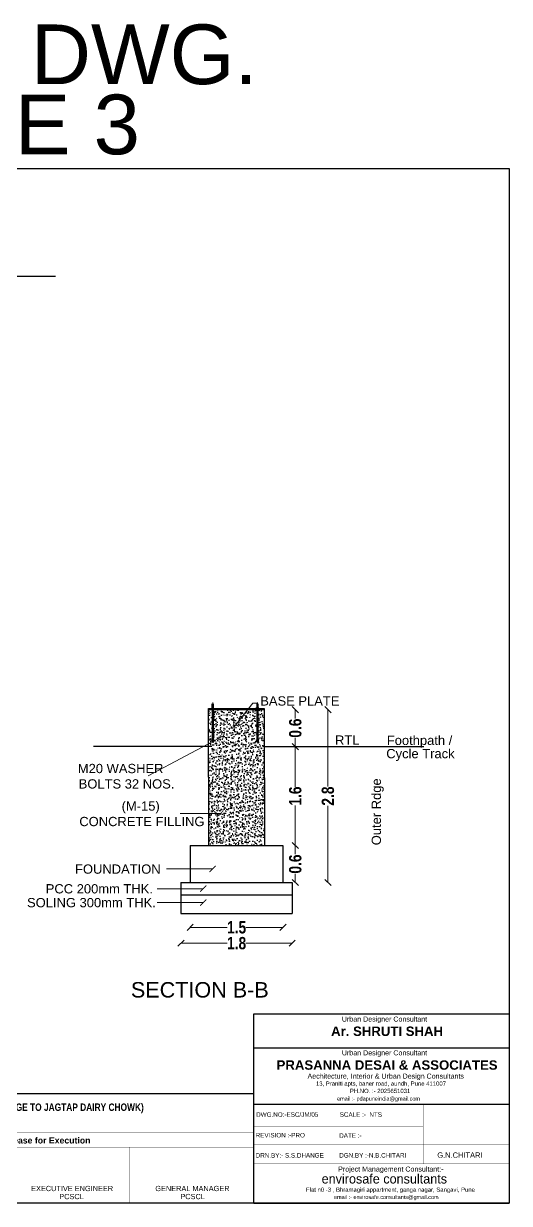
# Model space of a CAD drawing. Header units: metres. Extents: x 6 to 601, y -20 to 118.
# Drawn here: x 17.16 to 25.02, y 3.14 to 22.24 of the extents above; entities that cross this region are included whole.
import ezdxf
from ezdxf.enums import TextEntityAlignment as Align

# ---------------------------------------------------------------- set-up
doc = ezdxf.new("R2010")
doc.units = ezdxf.units.M
doc.header["$MEASUREMENT"] = 0
doc.linetypes.add('CENTER', pattern=[2, 1.25, -0.25, 0.25, -0.25])
for name, color, linetype in [('CENTER LINE', 6, 'CENTER'), ('DWG', 150, 'Continuous'), ('HATCH', 8, 'Continuous'), ('Name plate', 7, 'Continuous'), ('SECTION', 7, 'Continuous')]:
    doc.layers.add(name, color=color, linetype=linetype)
doc.layers.add('foundation wall and slab', color=7, linetype='Continuous', lineweight=30)
doc.styles.add('ARIAL', font='arialbd.ttf', dxfattribs={"width": 0.8})
doc.styles.add('COMIC SANS M.S.', font='comic.ttf')
doc.styles.add('PDF Arial', font='arial.ttf')
doc.styles.add('STYLE2', font='arial.ttf')
doc.dimstyles.new('PDA_Dimentions', dxfattribs={"dimtxt": 0.3, "dimasz": 0.1, "dimexe": 0.075, "dimexo": 0.625, "dimgap": 0.1, "dimtad": 1, "dimdsep": 46, "dimtxsty": 'ARIAL', "dimblk": 'ARCHTICK', "dimcen": 0.09, "dimadec": 0, "dimazin": 0, "dimtfac": 1, "dimtmove": 1, "dimatfit": 3, "dimldrblk": 'ARCHTICK', "dimfxl": 1, "dimfxlon": 1, "dimlwd": 9, "dimarcsym": 0})

# ---------------------------------------------------------------- blocks, each defined once
blk = doc.blocks.new('_Oblique')
at = {"color": 0, "linetype": 'ByBlock', "lineweight": -2}
blk.add_line((-0.5, -0.5), (0.5, 0.5), dxfattribs=at)
blk = doc.blocks.new('*D3')
at = {"color": 0, "lineweight": 9, "transparency": 16777216}
for p, q in [((19.706, 7.351), (20.454, 7.351)), ((21.506, 7.351), (20.757, 7.351))]:
    blk.add_line(p, q, dxfattribs=at)
at = {"layer": 'Defpoints', "color": 0, "transparency": 16777216}
for p in [(19.706, 7.833), (21.506, 7.833), (21.506, 7.351)]:
    blk.add_point(p, dxfattribs=at)
at = {"color": 0, "lineweight": 9, "transparency": 16777216, "xscale": 0.1, "yscale": 0.1, "zscale": 0.1, "rotation": 180}
blk.add_blockref('_Oblique', (19.706, 7.351), dxfattribs=at)
at = {"color": 0, "lineweight": 9, "transparency": 16777216, "xscale": 0.1, "yscale": 0.1, "zscale": 0.1}
blk.add_blockref('_Oblique', (21.506, 7.351), dxfattribs=at)
at = {"color": 0, "transparency": 16777216, "insert": (20.606, 7.351), "char_height": 0.2, "attachment_point": 5, "style": 'ARIAL'}
blk.add_mtext('1.8', dxfattribs=at)
blk = doc.blocks.new('_ArchTick')
at = {"color": 0, "linetype": 'ByBlock', "const_width": 0.15}
blk.add_lwpolyline([(-0.5, -0.5), (0.5, 0.5)], dxfattribs=at)
blk = doc.blocks.new('*D4')
at = {"color": 0, "lineweight": 9, "transparency": 16777216}
for p, q in [((21.556, 10.533), (21.556, 9.885)), ((21.556, 8.933), (21.556, 9.58))]:
    blk.add_line(p, q, dxfattribs=at)
at = {"layer": 'Defpoints', "color": 0, "transparency": 16777216}
for p in [(21.053, 10.533), (21.056, 8.933), (21.556, 8.933)]:
    blk.add_point(p, dxfattribs=at)
at = {"color": 0, "lineweight": 9, "transparency": 16777216, "xscale": 0.1, "yscale": 0.1, "zscale": 0.1}
for p, rotation in [((21.556, 10.533), 90), ((21.556, 8.933), 270)]:
    blk.add_blockref('_Oblique', p, dxfattribs=dict(at, rotation=rotation))
at = {"color": 0, "transparency": 16777216, "insert": (21.556, 9.733), "char_height": 0.2, "attachment_point": 5, "rotation": 90, "style": 'ARIAL'}
blk.add_mtext('1.6', dxfattribs=at)
blk = doc.blocks.new('*D5')
at = {"color": 0, "lineweight": 9, "transparency": 16777216}
for p, q in [((21.556, 8.933), (21.556, 8.79)), ((21.556, 8.333), (21.556, 8.476))]:
    blk.add_line(p, q, dxfattribs=at)
at = {"layer": 'Defpoints', "color": 0, "transparency": 16777216}
for p in [(21.356, 8.933), (21.556, 8.933), (21.356, 8.333)]:
    blk.add_point(p, dxfattribs=at)
at = {"color": 0, "lineweight": 9, "transparency": 16777216, "xscale": 0.1, "yscale": 0.1, "zscale": 0.1}
for p, rotation in [((21.556, 8.933), 90), ((21.556, 8.333), 270)]:
    blk.add_blockref('_Oblique', p, dxfattribs=dict(at, rotation=rotation))
at = {"color": 0, "transparency": 16777216, "insert": (21.556, 8.633), "char_height": 0.2, "attachment_point": 5, "rotation": 90, "style": 'ARIAL'}
blk.add_mtext('0.6', dxfattribs=at)
blk = doc.blocks.new('*D6')
at = {"color": 0, "lineweight": 9, "transparency": 16777216}
for p, q in [((19.856, 7.607), (20.453, 7.607)), ((21.356, 7.607), (20.759, 7.607))]:
    blk.add_line(p, q, dxfattribs=at)
at = {"layer": 'Defpoints', "color": 0, "transparency": 16777216}
for p in [(19.856, 8.333), (21.356, 8.333), (21.356, 7.607)]:
    blk.add_point(p, dxfattribs=at)
at = {"color": 0, "lineweight": 9, "transparency": 16777216, "xscale": 0.1, "yscale": 0.1, "zscale": 0.1, "rotation": 180}
blk.add_blockref('_Oblique', (19.856, 7.607), dxfattribs=at)
at = {"color": 0, "lineweight": 9, "transparency": 16777216, "xscale": 0.1, "yscale": 0.1, "zscale": 0.1}
blk.add_blockref('_Oblique', (21.356, 7.607), dxfattribs=at)
at = {"color": 0, "transparency": 16777216, "insert": (20.606, 7.607), "char_height": 0.2, "attachment_point": 5, "style": 'ARIAL'}
blk.add_mtext('1.5', dxfattribs=at)
blk = doc.blocks.new('*D7')
at = {"color": 0, "lineweight": 9, "transparency": 16777216}
for p, q in [((21.556, 11.133), (21.556, 10.99)), ((21.556, 10.533), (21.556, 10.676))]:
    blk.add_line(p, q, dxfattribs=at)
at = {"layer": 'Defpoints', "color": 0, "transparency": 16777216}
for p in [(21.053, 11.133), (21.556, 11.133), (21.053, 10.533)]:
    blk.add_point(p, dxfattribs=at)
at = {"color": 0, "lineweight": 9, "transparency": 16777216, "xscale": 0.1, "yscale": 0.1, "zscale": 0.1}
for p, rotation in [((21.556, 11.133), 90), ((21.556, 10.533), 270)]:
    blk.add_blockref('_Oblique', p, dxfattribs=dict(at, rotation=rotation))
at = {"color": 0, "transparency": 16777216, "insert": (21.556, 10.833), "char_height": 0.2, "attachment_point": 5, "rotation": 90, "style": 'ARIAL'}
blk.add_mtext('0.6', dxfattribs=at)
blk = doc.blocks.new('*D8')
at = {"color": 0, "lineweight": 9, "transparency": 16777216}
for p, q in [((22.084, 11.133), (22.084, 9.89)), ((22.084, 8.333), (22.084, 9.575))]:
    blk.add_line(p, q, dxfattribs=at)
at = {"layer": 'Defpoints', "color": 0, "transparency": 16777216}
for p in [(21.053, 11.133), (21.053, 8.333), (22.084, 8.333)]:
    blk.add_point(p, dxfattribs=at)
at = {"color": 0, "lineweight": 9, "transparency": 16777216, "xscale": 0.1, "yscale": 0.1, "zscale": 0.1}
for p, rotation in [((22.084, 11.133), 90), ((22.084, 8.333), 270)]:
    blk.add_blockref('_Oblique', p, dxfattribs=dict(at, rotation=rotation))
at = {"color": 0, "transparency": 16777216, "insert": (22.084, 9.733), "char_height": 0.2, "attachment_point": 5, "rotation": 90, "style": 'ARIAL'}
blk.add_mtext('2.8', dxfattribs=at)

msp = doc.modelspace()

# ---------------------------------------------------------------- hatches: boundary and pattern name
h = msp.add_hatch()
h.set_pattern_fill('AR-CONC', color=251, scale=0.02, style=0)
h.set_pattern_definition([(50, (-11095.26633, -11598.18221), (0.14348750085, -0.0125736669), [0.015, -0.165]), (355, (-11095.26633, -11598.18221), (-0.0277979872, 0.1503950528), [0.012, -0.132]), (100.45, (-11095.25433, -11598.18321), (0.1157119521, 0.1378743781), [0.0128, -0.1402]), (46.18, (-11095.26633, -11598.1422), (0.2134272989, -0.0332299277), [0.0225, -0.2475]), (96.64, (-11095.24853, -11598.145), (0.1869149852, 0.1949205692), [0.0192, -0.2104]), (351.18, (-11095.26633, -11598.1422), (0.1868862468, 0.1948486868), [0.018, -0.198]), (21, (-11095.24633, -11598.15221), (0.1194011613, -0.0805612977), [0.015, -0.165]), (326, (-11095.24633, -11598.15221), (0.048600301, 0.1450152087), [0.012, -0.132]), (71.45, (-11095.23633, -11598.15901), (0.1680467785, 0.0644893807), [0.0128, -0.1402]), (37.5, (-11095.266334, -11598.18221), (0.00234784418, 0.06658984628), [0, -0.1304, 0, -0.134, 0, -0.1326]), (7.5, (-11095.266334, -11598.18221), (0.0526139075, 0.07888234238), [0, -0.0764, 0, -0.1274, 0, -0.0505]), (327.5, (-11095.310934, -11598.18221), (0.10676448723, -0.00451097435), [0, -0.05, 0, -0.156, 0, -0.207]), (317.5, (-11095.33093, -11598.18221), (0.11663723387, 0.02002099647), [0, -0.065, 0, -0.1036, 0, -0.147])])
h.paths.add_polyline_path([(21.056, 8.933), (21.055, 11.133), (20.155, 11.133), (20.156, 8.933)])

# ---------------------------------------------------------------- linework, layer by layer
for p, q in [((20.153, 10.533), (18.288, 10.533)), ((21.053, 10.533), (23.635, 10.533))]:
    msp.add_line(p, q)
at = {"linetype": 'Continuous'}
for p, q in [((5.832, 4.92), (20.884, 4.92)), ((20.884, 4.748), (25.019, 4.748)), ((20.884, 3.141), (25.019, 3.141))]:
    msp.add_line(p, q, dxfattribs=at)
for points in [[(5.832, 19.894), (25.019, 19.894), (25.019, 3.141), (5.832, 3.141)], [(20.153, 11.133), (20.153, 11.153), (21.053, 11.153), (21.053, 11.133)]]:
    msp.add_lwpolyline(points, close=True)
for points in [[(14.579, 18.147), (17.673, 18.147)], [(20.206, 10.533), (19.015, 10.533)]]:
    msp.add_lwpolyline(points)
at = {"linetype": 'Continuous', "flags": 128}
for points in [[(20.884, 3.141), (20.884, 6.207)], [(20.884, 6.207), (25.019, 6.207)], [(20.884, 5.66), (25.019, 5.66)]]:
    msp.add_lwpolyline(points, dxfattribs=at)
at = {"layer": 'CENTER LINE', "color": 7, "linetype": 'CENTER', "lineweight": 20}
for p, q in [((20.221, 11.152), (20.221, 11.249)), ((20.943, 11.152), (20.943, 11.249))]:
    msp.add_line(p, q, dxfattribs=at)
at = {"layer": 'DWG'}
for p, q in [((20.237, 11.157), (20.205, 11.157)), ((20.205, 11.157), (20.205, 11.153)), ((20.237, 11.153), (20.205, 11.153)), ((20.208, 11.169), (20.208, 11.158)), ((20.209, 11.169), (20.208, 11.169)), ((20.209, 11.158), (20.208, 11.158)), ((20.211, 11.17), (20.231, 11.17)), ((20.211, 11.157), (20.231, 11.157)), ((20.213, 11.17), (20.213, 11.227)), ((20.214, 11.169), (20.213, 11.169)), ((20.214, 11.158), (20.213, 11.158)), ((20.213, 11.153), (20.213, 10.641)), ((20.229, 11.153), (20.213, 11.153)), ((20.213, 11.076), (20.214, 11.078)), ((20.214, 11.169), (20.214, 11.158)), ((20.214, 11.078), (20.227, 11.078)), ((20.227, 11.169), (20.227, 11.158)), ((20.228, 11.169), (20.227, 11.169)), ((20.228, 11.158), (20.227, 11.158)), ((20.227, 11.078), (20.229, 11.076)), ((20.229, 11.227), (20.229, 11.17)), ((20.229, 11.153), (20.229, 10.641)), ((20.234, 11.169), (20.233, 11.169)), ((20.234, 11.158), (20.233, 11.158)), ((20.234, 11.158), (20.234, 11.169)), ((20.237, 11.157), (20.237, 11.153)), ((20.927, 11.157), (20.959, 11.157)), ((20.927, 11.157), (20.927, 11.153)), ((20.927, 11.153), (20.959, 11.153)), ((20.93, 11.158), (20.93, 11.169)), ((20.93, 11.169), (20.931, 11.169)), ((20.93, 11.158), (20.931, 11.158)), ((20.953, 11.17), (20.934, 11.17)), ((20.953, 11.157), (20.934, 11.157)), ((20.935, 11.227), (20.935, 11.17)), ((20.935, 11.153), (20.935, 10.641)), ((20.935, 11.153), (20.951, 11.153)), ((20.937, 11.078), (20.935, 11.076)), ((20.936, 11.169), (20.937, 11.169)), ((20.936, 11.158), (20.937, 11.158)), ((20.937, 11.169), (20.937, 11.158)), ((20.95, 11.078), (20.937, 11.078)), ((20.95, 11.169), (20.95, 11.158)), ((20.95, 11.169), (20.951, 11.169)), ((20.95, 11.158), (20.951, 11.158)), ((20.951, 11.076), (20.95, 11.078)), ((20.951, 11.17), (20.951, 11.227)), ((20.951, 11.153), (20.951, 10.641)), ((20.956, 11.169), (20.957, 11.169)), ((20.956, 11.158), (20.957, 11.158)), ((20.957, 11.169), (20.957, 11.158)), ((20.959, 11.157), (20.959, 11.153)), ((20.213, 11.076), (20.229, 11.076)), ((20.214, 10.985), (20.213, 10.982)), ((20.214, 10.985), (20.227, 10.985)), ((20.227, 10.985), (20.229, 10.982)), ((20.951, 11.076), (20.935, 11.076)), ((20.937, 10.985), (20.935, 10.982)), ((20.95, 10.985), (20.937, 10.985)), ((20.95, 10.985), (20.951, 10.982)), ((20.207, 10.637), (20.207, 10.641)), ((20.239, 10.641), (20.207, 10.641)), ((20.239, 10.637), (20.207, 10.637)), ((20.21, 10.637), (20.21, 10.636)), ((20.21, 10.626), (20.21, 10.636)), ((20.21, 10.625), (20.21, 10.626)), ((20.213, 10.637), (20.233, 10.637)), ((20.213, 10.625), (20.233, 10.625)), ((20.231, 10.641), (20.215, 10.641)), ((20.216, 10.636), (20.215, 10.637)), ((20.216, 10.626), (20.215, 10.625)), ((20.215, 10.625), (20.215, 10.606)), ((20.215, 10.606), (20.216, 10.605)), ((20.215, 10.606), (20.231, 10.606)), ((20.216, 10.626), (20.216, 10.636)), ((20.216, 10.605), (20.229, 10.605)), ((20.23, 10.637), (20.229, 10.636)), ((20.229, 10.626), (20.229, 10.636)), ((20.23, 10.625), (20.229, 10.626)), ((20.229, 10.605), (20.231, 10.606)), ((20.231, 10.606), (20.231, 10.625)), ((20.236, 10.636), (20.235, 10.637)), ((20.236, 10.626), (20.235, 10.625)), ((20.236, 10.636), (20.236, 10.626)), ((20.239, 10.637), (20.239, 10.641)), ((20.929, 10.637), (20.929, 10.641)), ((20.929, 10.641), (20.961, 10.641)), ((20.929, 10.637), (20.961, 10.637)), ((20.932, 10.636), (20.933, 10.637)), ((20.932, 10.636), (20.932, 10.626)), ((20.932, 10.626), (20.933, 10.625)), ((20.955, 10.637), (20.935, 10.637)), ((20.955, 10.625), (20.935, 10.625)), ((20.937, 10.641), (20.953, 10.641)), ((20.937, 10.606), (20.937, 10.625)), ((20.939, 10.605), (20.937, 10.606)), ((20.953, 10.606), (20.937, 10.606)), ((20.938, 10.637), (20.939, 10.636)), ((20.938, 10.625), (20.939, 10.626)), ((20.939, 10.626), (20.939, 10.636)), ((20.952, 10.605), (20.939, 10.605)), ((20.952, 10.636), (20.953, 10.637)), ((20.952, 10.626), (20.952, 10.636)), ((20.952, 10.626), (20.953, 10.625)), ((20.953, 10.606), (20.952, 10.605)), ((20.953, 10.625), (20.953, 10.606)), ((20.958, 10.637), (20.958, 10.636)), ((20.958, 10.626), (20.958, 10.636)), ((20.958, 10.625), (20.958, 10.626)), ((20.961, 10.637), (20.961, 10.641))]:
    msp.add_line(p, q, dxfattribs=at)
for points in [[(20.214, 11.228), (20.214, 11.17)], [(20.214, 11.217), (20.227, 11.211)], [(20.214, 11.212), (20.227, 11.206)], [(20.214, 11.207), (20.227, 11.201)], [(20.214, 11.202), (20.227, 11.196)], [(20.214, 11.197), (20.227, 11.191)], [(20.214, 11.192), (20.227, 11.186)], [(20.214, 11.187), (20.227, 11.181)], [(20.214, 11.182), (20.227, 11.176)], [(20.214, 11.177), (20.227, 11.171)], [(20.214, 11.153), (20.214, 11.135)], [(20.227, 11.17), (20.227, 11.228)], [(20.227, 11.135), (20.227, 11.153)], [(20.937, 11.17), (20.937, 11.228)], [(20.95, 11.217), (20.937, 11.211)], [(20.95, 11.212), (20.937, 11.206)], [(20.95, 11.207), (20.937, 11.201)], [(20.95, 11.202), (20.937, 11.196)], [(20.95, 11.197), (20.937, 11.191)], [(20.95, 11.192), (20.937, 11.186)], [(20.95, 11.187), (20.937, 11.181)], [(20.95, 11.182), (20.937, 11.176)], [(20.95, 11.177), (20.937, 11.171)], [(20.937, 11.135), (20.937, 11.153)], [(20.95, 11.228), (20.95, 11.17)], [(20.95, 11.153), (20.95, 11.135)], [(20.214, 11.076), (20.227, 11.07)], [(20.214, 11.071), (20.227, 11.065)], [(20.95, 11.076), (20.937, 11.07)], [(20.95, 11.071), (20.937, 11.065)], [(20.216, 10.605), (20.216, 10.625)], [(20.229, 10.625), (20.229, 10.605)], [(20.939, 10.625), (20.939, 10.605)], [(20.952, 10.605), (20.952, 10.625)]]:
    msp.add_lwpolyline(points, dxfattribs=at)
for centre, radius, start, end in [((20.211, 11.164), 0.00596, 66.1351, 113.8649), ((20.211, 11.163), 0.00596, 246.1351, 293.8649), ((20.221, 11.148), 0.0218, 72.412, 107.588), ((20.221, 11.179), 0.0218, 252.412, 287.588), ((20.231, 11.164), 0.00596, 66.1351, 113.8649), ((20.231, 11.163), 0.00596, 246.1351, 293.8649), ((20.934, 11.164), 0.00596, 66.1351, 113.8649), ((20.934, 11.163), 0.00596, 246.1351, 293.8649), ((20.943, 11.148), 0.0218, 72.412, 107.588), ((20.943, 11.179), 0.0218, 252.412, 287.588), ((20.953, 11.164), 0.00596, 66.1351, 113.8649), ((20.953, 11.163), 0.00596, 246.1351, 293.8649), ((20.213, 10.631), 0.00596, 66.1351, 113.8649), ((20.213, 10.631), 0.00596, 246.1351, 293.8649), ((20.223, 10.616), 0.0218, 72.412, 107.588), ((20.223, 10.646), 0.0218, 252.412, 287.588), ((20.233, 10.631), 0.00596, 66.1351, 113.8649), ((20.233, 10.631), 0.00596, 246.1351, 293.8649), ((20.935, 10.631), 0.00596, 66.1351, 113.8649), ((20.935, 10.631), 0.00596, 246.1351, 293.8649), ((20.945, 10.616), 0.0218, 72.412, 107.588), ((20.945, 10.646), 0.0218, 252.412, 287.588), ((20.955, 10.631), 0.00596, 66.1351, 113.8649), ((20.955, 10.631), 0.00596, 246.1351, 293.8649)]:
    msp.add_arc(centre, radius, start, end, dxfattribs=at)
at = {"layer": 'foundation wall and slab'}
for points in [[(20.156, 8.933), (20.153, 11.133), (21.053, 11.133), (21.056, 8.933)], [(19.856, 8.933), (21.356, 8.933)], [(19.856, 8.933), (19.856, 8.333)], [(21.356, 8.933), (21.356, 8.333)], [(19.706, 8.333), (21.506, 8.333)], [(19.706, 8.333), (19.706, 7.833)], [(21.506, 8.333), (21.506, 7.833)], [(19.706, 8.133), (21.506, 8.133)], [(19.706, 7.833), (21.506, 7.833)]]:
    msp.add_lwpolyline(points, dxfattribs=at)
at = {"layer": 'Name plate', "linetype": 'Continuous', "const_width": 0.00381}
for points in [[(22.117, 4.748), (22.117, 3.78)], [(23.627, 4.748), (23.627, 3.78)], [(20.884, 4.379), (23.627, 4.379)], [(20.884, 4.097), (25.019, 4.097)]]:
    msp.add_lwpolyline(points, dxfattribs=at)
at = {"layer": 'Name plate'}
for points, const_width in [([(20.884, 4.282), (5.832, 4.282)], 0.00424), ([(20.884, 4.05), (13.859, 4.05)], 0.00424), ([(18.872, 4.05), (18.872, 3.141)], 0.00424), ([(25.019, 3.78), (20.884, 3.78)], 0.00381)]:
    msp.add_lwpolyline(points, dxfattribs=dict(at, const_width=const_width))

# ---------------------------------------------------------------- texts
at = {"layer": 'HATCH', "color": 7, "style": 'PDF Arial'}
for s, height, p in [('FOUNDATION DWG.', 0.9661, (14.463, 21.74)), ('STRUCTURE 3', 0.9661, (14.319, 20.605)), ('SECTION B-B', 0.25, (20.011, 6.597))]:
    msp.add_text(s, height=height, dxfattribs=at).set_placement(p, align=Align.MIDDLE_CENTER)
for s, p in [('BASE PLATE', (20.989, 11.198)), ('RTL', (22.199, 10.564)), ('Foothpath / ', (23.037, 10.56)), ('Cycle Track', (23.028, 10.345)), ('M20 WASHER', (18.037, 10.104)), ('BOLTS 32 NOS.', (18.051, 9.855)), ('(M-15)', (18.746, 9.497)), ('CONCRETE FILLING', (18.061, 9.246)), ('FOUNDATION', (17.992, 8.476)), ('PCC 200mm THK.', (17.518, 8.157)), ('SOLING 300mm THK.', (17.215, 7.933))]:
    msp.add_text(s, height=0.15, dxfattribs=at).set_placement(p)
msp.add_text('Outer Rdge', height=0.15, rotation=90, dxfattribs=at).set_placement((22.942, 8.937))
at = {"layer": 'Name plate', "style": 'STYLE2'}
for s, height, p in [('Urban Designer Consultant', 0.08191, (22.31, 6.082)), ('Urban Designer Consultant', 0.08191, (22.31, 5.536)), ('Aechitecture, Interior & Urban Design Consultants', 0.08191, (21.754, 5.159)), ('DWG.NO:-ESC/JM/05', 0.07281, (20.923, 4.541)), ('SCALE :-  NTS', 0.07281, (22.275, 4.541)), ('REVISION :-PRO', 0.07281, (20.915, 4.207)), ('DATE :- ', 0.0728, (22.267, 4.201)), ('DRN.BY:- S.S.DHANGE', 0.07281, (20.915, 3.881)), ('DGN.BY :-N.B.CHITARI', 0.07281, (22.267, 3.881)), ('G.N.CHITARI', 0.08646, (23.854, 3.878)), ('Project Management Consultant:- ', 0.08191, (22.25, 3.654)), ('EXECUTIVE ENGINEER', 0.08501, (17.282, 3.338)), ('PCSCL', 0.085, (17.737, 3.208)), ('GENERAL MANAGER', 0.08501, (19.291, 3.338)), ('PCSCL', 0.085, (19.697, 3.208))]:
    msp.add_text(s, height=height, dxfattribs=at).set_placement(p)
at = {"layer": 'Name plate', "color": 224, "style": 'ARIAL'}
for s, p in [('Ar. SHRUTI SHAH', (23.041, 5.85)), ('PRASANNA DESAI & ASSOCIATES', (23.041, 5.303))]:
    msp.add_text(s, height=0.15255, dxfattribs=at).set_placement(p, align=Align.CENTER)
at = {"layer": 'Name plate'}
for s, height, style, p in [('13, Praniti apts, baner road, aundh, Pune 411007     ', 0.06877, 'STYLE2', (23.009, 5.044)), ('PH.NO. :- 2025651031', 0.06877, 'STYLE2', (22.928, 4.926)), ('email :- pdapuneindia@gmail.com', 0.06348, 'STYLE2', (22.903, 4.803)), ('Final Approval & Release for Execution', 0.10082, 'ARIAL', (16.927, 4.109)), ('Flat n0 -3 , Bhramagiri appartment, ganga nagar, Sangavi, Pune', 0.06877, 'STYLE2', (23.096, 3.327)), ('email :- envirosafe.consultants@gmail.com', 0.06348, 'STYLE2', (23.028, 3.21))]:
    msp.add_text(s, height=height, dxfattribs=dict(at, style=style)).set_placement(p, align=Align.CENTER)
at = {"layer": 'Name plate', "color": 96, "style": 'COMIC SANS M.S.'}
msp.add_text('envirosafe consultants', height=0.15255, dxfattribs=at).set_placement((22.997, 3.461), align=Align.CENTER)
at = {"layer": 'SECTION', "insert": (13.118, 4.757), "char_height": 0.120982, "width": 12.66539, "attachment_point": 2, "style": 'ARIAL'}
msp.add_mtext('NAME OF WORK: DEVELOPMENT OF CYCLE TRACK AND FOOTPATH FROM RAJIV GANDHI BRIDGE TO KALEWADI PHATA (FROM RAJIV GANDHI BRIDGE TO JAGTAP DAIRY CHOWK)', dxfattribs=at)

# ---------------------------------------------------------------- dimensions: what is measured, and where the dimension line sits
for base, p1, p2, picture, middle in [((21.556, 11.133), (21.053, 10.533), (21.053, 11.133), '*D7', (21.556, 10.833)), ((22.084, 8.333), (21.053, 11.133), (21.053, 8.333), '*D8', (22.084, 9.733)), ((21.556, 8.933), (21.053, 10.533), (21.056, 8.933), '*D4', (21.556, 9.733))]:
    dim = msp.add_linear_dim(base=base, p1=p1, p2=p2, angle=90, dimstyle='PDA_Dimentions', override={"dimtxt": 0.2, "dimgap": 0.01, "dimtad": 0, "dimblk": 'Oblique', "dimblk1": 'Oblique', "dimblk2": 'Oblique', "dimse1": 1, "dimse2": 1})
    dim.commit()
    dim.dimension.update_dxf_attribs({"geometry": picture, "text_midpoint": middle})
dim = msp.add_aligned_dim(p1=(21.356, 8.333), p2=(21.356, 8.933), distance=-0.2, dimstyle='PDA_Dimentions', override={"dimtxt": 0.2, "dimgap": 0.01, "dimtad": 0, "dimblk": 'Oblique', "dimblk1": 'Oblique', "dimblk2": 'Oblique', "dimse1": 1, "dimse2": 1})
dim.commit()
dim.dimension.update_dxf_attribs({"geometry": '*D5', "text_midpoint": (21.556, 8.633)})
for base, p1, p2, picture, middle in [((21.356, 7.607), (19.856, 8.333), (21.356, 8.333), '*D6', (20.606, 7.607)), ((21.506, 7.351), (19.706, 7.833), (21.506, 7.833), '*D3', (20.606, 7.351))]:
    dim = msp.add_linear_dim(base=base, p1=p1, p2=p2, dimstyle='PDA_Dimentions', override={"dimtxt": 0.2, "dimgap": 0.01, "dimtad": 0, "dimblk": 'Oblique', "dimblk1": 'Oblique', "dimblk2": 'Oblique', "dimse1": 1, "dimse2": 1})
    dim.commit()
    dim.dimension.update_dxf_attribs({"geometry": picture, "text_midpoint": middle})

# ---------------------------------------------------------------- leaders
for points in [[(20.566, 10.853), (20.87, 11.237), (20.948, 11.237)], [(20.395, 10.71), (19.176, 10.06)], [(20.346, 9.451), (19.695, 9.451)], [(20.217, 8.553), (19.47, 8.553)], [(20.067, 8.234), (19.32, 8.234)], [(20.067, 8.01), (19.32, 8.01)]]:
    msp.add_leader(points, dimstyle='PDA_Dimentions', override={"dimtxt": 0.2, "dimgap": 0.01, "dimtad": 0, "dimse1": 1, "dimse2": 1})

doc.saveas('drawing.dxf')
